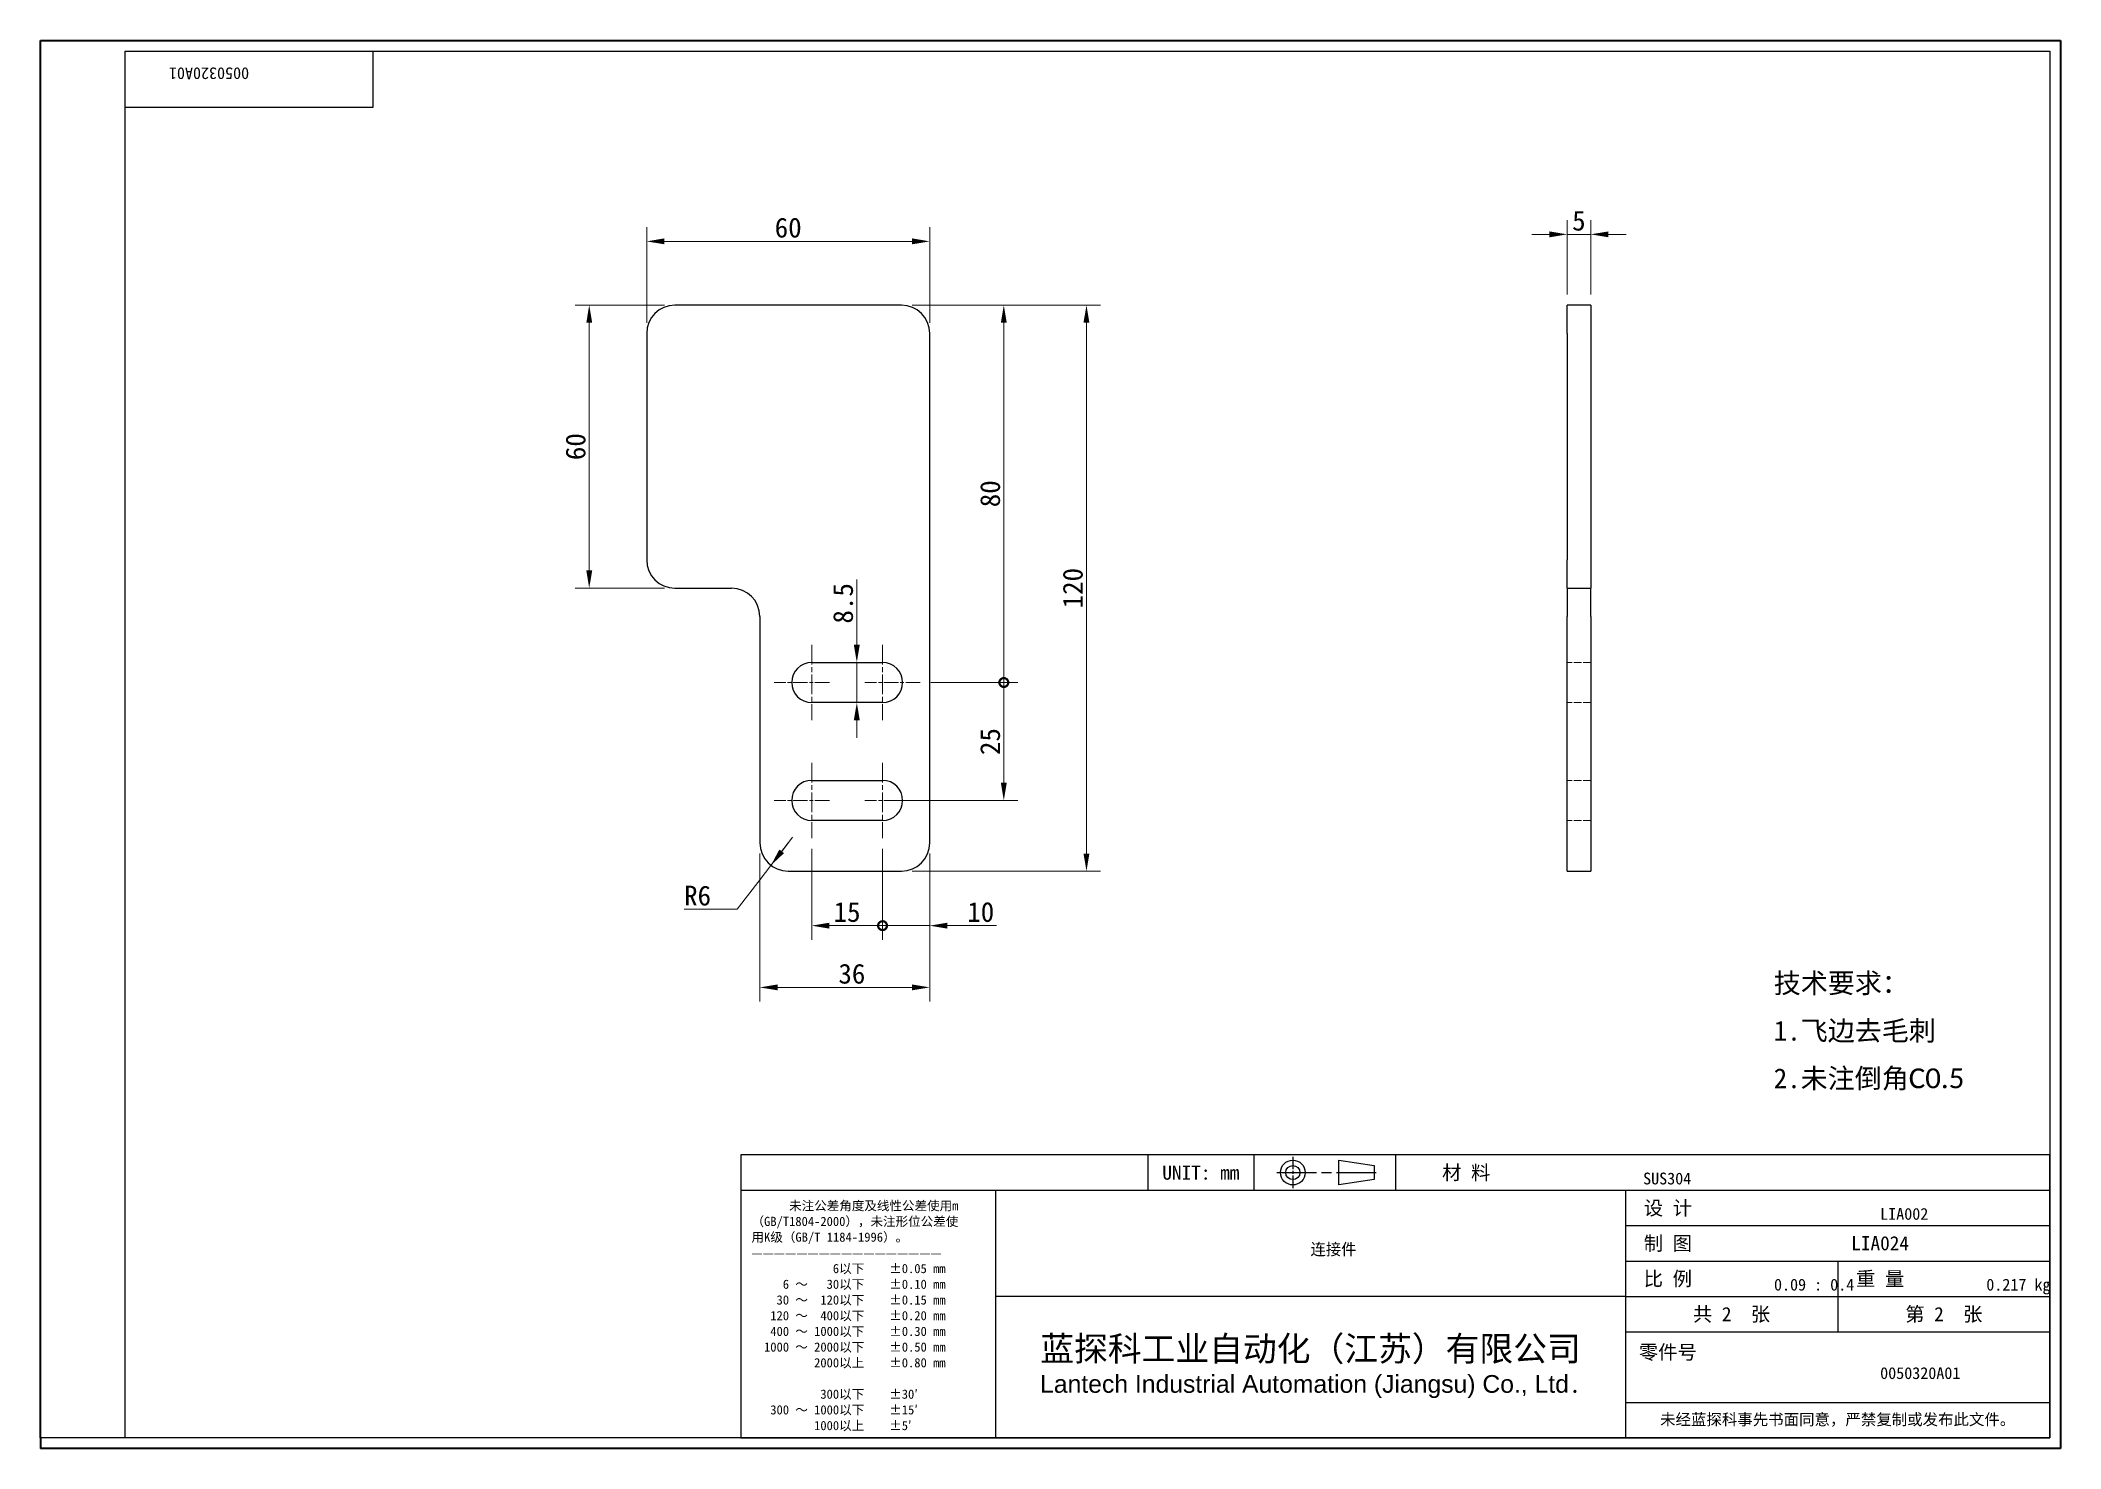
# Model space of a CAD drawing. Header units: millimetres. Extents: x 9 to 437, y 8 to 307.
import ezdxf
from ezdxf.enums import TextEntityAlignment as Align

# ---------------------------------------------------------------- set-up
doc = ezdxf.new("R2018")
doc.units = ezdxf.units.MM
doc.header["$LTSCALE"] = 1.5
doc.linetypes.add('CHAIN', pattern=[0.3543, 0.2362, -0.0295, 0.0591, -0.0295])
doc.linetypes.add('DASHED', pattern=[0.2067, 0.1654, -0.0413])
for name, color, linetype, lineweight in [('1', 7, 'Continuous', 18), ('可见 (ISO)', 7, 'Continuous', 25), ('图框 (ISO)', 7, 'Continuous', 35), ('标题 (ISO)', 7, 'Continuous', 25)]:
    doc.layers.add(name, color=color, linetype=linetype, lineweight=lineweight)
for name, color, linetype, lineweight, true_color in [('中心标记 (ISO)', 1, 'CHAIN', 18, 0xff0000), ('尺寸 (ISO)', 7, 'Continuous', 18, 0x008000), ('符号 (ISO)', 7, 'Continuous', 18, 0x008000), ('隐藏 (ISO)', 5, 'DASHED', 18, 0x0000ff)]:
    doc.layers.add(name, color=color, linetype=linetype, lineweight=lineweight, true_color=true_color)
doc.styles.get("Standard").update_dxf_attribs({"font": 'simfang.ttf'})
doc.styles.add('文本样式164', font='SimSun.ttf')
doc.styles.add('最新国标', font='simfang.ttf')
doc.styles.add('注释文本 (ISO)', font='simfang.ttf')
doc.dimstyles.new('默认 (GB)', dxfattribs={"dimscale": 1.5, "dimtxt": 2.8, "dimasz": 2.5, "dimexe": 2, "dimexo": 1.5, "dimgap": 0.5, "dimtad": 1, "dimtoh": 1, "dimdsep": 46, "dimtxsty": '最新国标', "dimcen": 0.09, "dimdle": 10, "dimclrd": 256, "dimclre": 256, "dimclrt": 256, "dimaunit": 1, "dimadec": 3, "dimazin": 2, "dimtfac": 0.535714, "dimtdec": 3, "dimtmove": 0, "dimatfit": 3, "dimfxl": 0, "dimtolj": 1, "dimlwd": -1, "dimlwe": -1, "dimarcsym": 0})

# ---------------------------------------------------------------- blocks, each defined once
blk = doc.blocks.new('图框 最新国标')
at = {"layer": '图框 (ISO)'}
for p, q in [((6, 7), (6, 204.5)), ((6, 204.5), (291.5, 204.5)), ((291.5, 204.5), (291.5, 5.5)), ((6, 7), (6, 5.5)), ((6, 7), (6, 5.5)), ((291.5, 5.5), (6, 5.5))]:
    blk.add_line(p, q, dxfattribs=at)
at = {"layer": '图框 (ISO)', "color": 7, "linetype": 'Continuous', "lineweight": 25}
for p, q in [((18, 203), (290, 203)), ((18, 7), (18, 203)), ((18, 203), (290, 203)), ((53, 203), (53, 195)), ((290, 203), (290, 7)), ((290, 203), (290, 7)), ((53, 195), (18, 195)), ((290, 7), (6, 7)), ((290, 7), (18, 7))]:
    blk.add_line(p, q, dxfattribs=at)
at = {"layer": '图框 (ISO)', "lineweight": 30}
blk.add_attdef('零件代号', text='', height=2.5, rotation=180, dxfattribs=at).set_placement((35.5, 199), align=Align.MIDDLE_CENTER)
blk = doc.blocks.new('标题栏 副本 最新国标')
at = {"layer": '标题 (ISO)'}
for p, q in [((381.98, -183.84), (196.98, -183.84)), ((196.98, -183.84), (196.98, -223.84)), ((254.48, -183.84), (254.48, -188.84)), ((269.48, -183.84), (269.48, -188.84)), ((281.48, -188.09), (281.48, -184.59)), ((281.48, -184.59), (286.48, -185.34)), ((286.48, -185.34), (286.48, -187.34)), ((289.48, -183.84), (289.48, -188.84)), ((381.98, -223.84), (381.98, -183.84)), ((383.48, -183.84), (383.48, -225.34)), ((286.48, -187.34), (281.48, -188.09)), ((196.98, -188.84), (381.98, -188.84)), ((232.98, -188.84), (232.98, -223.84)), ((321.98, -188.84), (321.98, -223.84)), ((321.98, -193.84), (381.98, -193.84)), ((321.98, -198.84), (381.98, -198.84)), ((351.98, -198.84), (351.98, -208.84)), ((321.98, -203.84), (232.98, -203.84)), ((321.98, -203.84), (381.98, -203.84)), ((321.98, -208.84), (381.98, -208.84)), ((321.98, -218.84), (381.98, -218.84)), ((196.98, -223.84), (381.98, -223.84)), ((383.48, -225.34), (196.98, -225.34))]:
    blk.add_line(p, q, dxfattribs=at)
at = {"layer": '标题 (ISO)', "linetype": 'CHAIN', "ltscale": 5.000333}
blk.add_line((274.98, -184.09), (274.98, -188.59), dxfattribs=at)
at = {"layer": '标题 (ISO)', "linetype": 'CHAIN', "ltscale": 15.834605}
blk.add_line((272.73, -186.34), (286.98, -186.34), dxfattribs=at)
at = {"layer": '标题 (ISO)'}
for radius in [1.75, 1]:
    blk.add_circle((274.98, -186.34), radius, dxfattribs=at)
at = {"layer": '1', "style": '文本样式164'}
for s, p in [('UNIT: mm', (261.98, -186.34)), ('材 料', (299.48, -186.34)), ('设 计', (327.98, -191.34)), ('制 图', (327.98, -196.34)), ('比 例', (327.98, -201.34)), ('重 量', (357.98, -201.34)), ('共 2  张', (336.98, -206.34)), ('第 2  张', (366.98, -206.34))]:
    blk.add_text(s, height=2, dxfattribs=at).set_placement(p, align=Align.MIDDLE_CENTER)
at = {"layer": '标题 (ISO)', "style": '注释文本 (ISO)'}
for s, insert, char_height, attachment_point, line_spacing_factor in [('\\fSimSun|b0|i0;{\\H1.3000;      未注公差角度及线性公差使用m\\P}\\fSimSun|b0|i0;{\\H1.3000;（GB/T1804-2000），未注形位公差使\\P}\\fSimSun|b0|i0;{\\H1.3000;用K级（GB/T 1184-1996）。\\P}\\fSimSun|b0|i0;{\\H1.3000;—————————————————\\P}\\fSimSun|b0|i0;{\\H1.3000;             6以下    ±0.05 mm\\P}\\fSimSun|b0|i0;{\\H1.3000;     6 ～   30以下    ±0.10 mm\\P}\\fSimSun|b0|i0;{\\H1.3000;    30 ～  120以下    ±0.15 mm\\P}\\fSimSun|b0|i0;{\\H1.3000;   120 ～  400以下    ±0.20 mm\\P}\\fSimSun|b0|i0;{\\H1.3000;   400 ～ 1000以下    ±0.30 mm\\P}\\fSimSun|b0|i0;{\\H1.3000;  1000 ～ 2000以下    ±0.50 mm\\P}\\fSimSun|b0|i0;{\\H1.3000;          2000以上    ±0.80 mm\\P}\\fSimSun|b0|i0;{\\H1.3000;\\P}\\fSimSun|b0|i0;{\\H1.3000;           300以下    ±30′\\P}\\fSimSun|b0|i0;{\\H1.3000;   300 ～ 1000以下    ±15′\\P}\\fSimSun|b0|i0;{\\H1.3000;          1000以上    ±5′}', (198.48, -206.63), 1.3, 4, 1.023913), ('\\pxsm0.94;\\fMicrosoft YaHei|b0|i0;{\\H3.5000;蓝探科工业自动化（江苏）有限公司\\P}\\fArial|b0|i0;{\\H2.5000;Lantech Industrial Automation (Jiangsu) Co., Ltd}\\fFangSong|b0|i0;{\\H2.5000;.}', (277.48, -213.84), 2, 5, 0.978695)]:
    blk.add_mtext(s, dxfattribs=dict(at, insert=insert, char_height=char_height, attachment_point=attachment_point, line_spacing_factor=line_spacing_factor))
at = {"layer": '标题 (ISO)', "attachment_point": 5, "style": '注释文本 (ISO)'}
for s, insert, char_height in [('\\fFangSong|b0|i0;LIA024', (357.98, -196.34), 2), ('\\fFangSong|b0|i0;零件号', (327.98, -211.84), 2), ('\\fSimSun|b0|i0;{\\H1.6000;未经蓝探科事先书面同意，严禁复制或发布此文件。}', (351.98, -221.34), 1.6)]:
    blk.add_mtext(s, dxfattribs=dict(at, insert=insert, char_height=char_height))
at = {"layer": '标题 (ISO)', "lineweight": 30, "flags": 104}
for tag, height, p in [('材料', 2, (324.48, -186.34)), ('设计人', 2, (357.98, -191.34)), ('库存编号', 3.5, (277.48, -196.34)), ('视图比例', 2, (342.98, -201.34)), ('质量\\P3;', 2, (372.98, -201.34)), ('零件代号', 3.5, (357.98, -213.84))]:
    blk.add_attdef(tag, text='', height=height, dxfattribs=at).set_placement(p, align=Align.MIDDLE_CENTER)
blk = doc.blocks.new('*D5')
at = {"layer": 'Defpoints', "color": 0, "transparency": 16777216}
for p in [(197.52, 264.15), (137.52, 244.64), (197.52, 244.64)]:
    blk.add_point(p, dxfattribs=at)
at = {"layer": '尺寸 (ISO)', "color": 116, "true_color": 0x00803f, "transparency": 16777216}
for p, q in [((137.52, 246.89), (137.52, 267.15)), ((197.52, 246.89), (197.52, 267.15)), ((141.27, 264.15), (193.77, 264.15))]:
    blk.add_line(p, q, dxfattribs=at)
for points in [[(141.27, 264.78), (141.27, 263.53), (137.52, 264.15)], [(193.77, 264.78), (193.77, 263.53), (197.52, 264.15)]]:
    blk.add_solid(points, dxfattribs=at)
at = {"layer": '尺寸 (ISO)', "transparency": 16777216, "insert": (167.52, 267.03), "char_height": 4.2, "attachment_point": 5, "style": '最新国标'}
blk.add_mtext('\\A1;60', dxfattribs=at)
blk = doc.blocks.new('*D6')
at = {"layer": 'Defpoints', "color": 0, "transparency": 16777216}
for p in [(191.52, 250.64), (191.52, 130.64), (230.75, 130.64)]:
    blk.add_point(p, dxfattribs=at)
at = {"layer": '尺寸 (ISO)', "color": 116, "true_color": 0x00803f, "transparency": 16777216}
for p, q in [((193.77, 250.64), (233.75, 250.64)), ((230.75, 246.89), (230.75, 134.39)), ((193.77, 130.64), (233.75, 130.64))]:
    blk.add_line(p, q, dxfattribs=at)
for points in [[(230.12, 246.89), (231.37, 246.89), (230.75, 250.64)], [(230.12, 134.39), (231.37, 134.39), (230.75, 130.64)]]:
    blk.add_solid(points, dxfattribs=at)
at = {"layer": '尺寸 (ISO)', "transparency": 16777216, "insert": (227.87, 190.64), "char_height": 4.2, "attachment_point": 5, "rotation": 90, "style": '最新国标'}
blk.add_mtext('\\A1;120', dxfattribs=at)
blk = doc.blocks.new('_DotSmall')
at = {"color": 0, "linetype": 'ByBlock', "const_width": 0.5}
blk.add_lwpolyline([(-0.0625, 0, 1), (0.0625, 0, 1)], format="xyb", close=True, dxfattribs=at)
blk = doc.blocks.new('*D7')
at = {"layer": 'Defpoints', "color": 0, "transparency": 16777216}
for p in [(195.52, 170.64), (213.23, 170.64), (187.52, 145.64)]:
    blk.add_point(p, dxfattribs=at)
at = {"layer": '尺寸 (ISO)', "color": 116, "true_color": 0x00803f, "transparency": 16777216}
for p, q in [((197.77, 170.64), (216.23, 170.64)), ((213.23, 149.39), (213.23, 170.64)), ((189.77, 145.64), (216.23, 145.64))]:
    blk.add_line(p, q, dxfattribs=at)
blk.add_solid([(212.6, 149.39), (213.85, 149.39), (213.23, 145.64)], dxfattribs=at)
at = {"layer": '尺寸 (ISO)', "color": 116, "true_color": 0x00803f, "transparency": 16777216, "xscale": 3.75, "yscale": 3.75, "zscale": 3.75, "rotation": 90}
blk.add_blockref('_DotSmall', (213.23, 170.64), dxfattribs=at)
at = {"layer": '尺寸 (ISO)', "transparency": 16777216, "insert": (210.35, 158.12), "char_height": 4.2, "attachment_point": 5, "rotation": 90, "style": '最新国标'}
blk.add_mtext('\\A1;25', dxfattribs=at)
blk = doc.blocks.new('*D9')
at = {"layer": 'Defpoints', "color": 0, "transparency": 16777216}
for p in [(191.52, 250.64), (213.23, 250.64), (195.52, 170.64)]:
    blk.add_point(p, dxfattribs=at)
at = {"layer": '尺寸 (ISO)', "color": 116, "true_color": 0x00803f, "transparency": 16777216}
for p, q in [((193.77, 250.64), (216.23, 250.64)), ((213.23, 170.64), (213.23, 246.89)), ((197.77, 170.64), (216.23, 170.64))]:
    blk.add_line(p, q, dxfattribs=at)
blk.add_solid([(212.6, 246.89), (213.85, 246.89), (213.23, 250.64)], dxfattribs=at)
at = {"layer": '尺寸 (ISO)', "color": 116, "true_color": 0x00803f, "transparency": 16777216, "xscale": 3.75, "yscale": 3.75, "zscale": 3.75, "rotation": 270}
blk.add_blockref('_DotSmall', (213.23, 170.64), dxfattribs=at)
at = {"layer": '尺寸 (ISO)', "transparency": 16777216, "insert": (210.35, 210.65), "char_height": 4.2, "attachment_point": 5, "rotation": 90, "style": '最新国标'}
blk.add_mtext('\\A1;80', dxfattribs=at)
blk = doc.blocks.new('*D10')
at = {"layer": 'Defpoints', "color": 0, "transparency": 16777216}
for p in [(172.52, 137.64), (187.52, 137.64), (187.52, 119.1)]:
    blk.add_point(p, dxfattribs=at)
at = {"layer": '尺寸 (ISO)', "color": 116, "true_color": 0x00803f, "transparency": 16777216}
for p, q in [((172.52, 135.39), (172.52, 116.1)), ((187.52, 135.39), (187.52, 116.1)), ((176.27, 119.1), (187.52, 119.1))]:
    blk.add_line(p, q, dxfattribs=at)
blk.add_solid([(176.27, 119.72), (176.27, 118.47), (172.52, 119.1)], dxfattribs=at)
at = {"layer": '尺寸 (ISO)', "color": 116, "true_color": 0x00803f, "transparency": 16777216, "xscale": 3.75, "yscale": 3.75, "zscale": 3.75}
blk.add_blockref('_DotSmall', (187.52, 119.1), dxfattribs=at)
at = {"layer": '尺寸 (ISO)', "transparency": 16777216, "insert": (180, 121.97), "char_height": 4.2, "attachment_point": 5, "style": '最新国标'}
blk.add_mtext('\\A1;15', dxfattribs=at)
blk = doc.blocks.new('*D11')
at = {"layer": 'Defpoints', "color": 0, "transparency": 16777216}
for p in [(187.52, 137.64), (197.52, 136.64), (197.52, 119.1)]:
    blk.add_point(p, dxfattribs=at)
at = {"layer": '尺寸 (ISO)', "color": 116, "true_color": 0x00803f, "transparency": 16777216}
for p, q in [((187.52, 135.39), (187.52, 116.1)), ((197.52, 134.39), (197.52, 116.1)), ((187.52, 119.1), (183.77, 119.1)), ((187.52, 119.1), (197.52, 119.1)), ((201.27, 119.1), (211.66, 119.1))]:
    blk.add_line(p, q, dxfattribs=at)
blk.add_solid([(201.27, 119.72), (201.27, 118.47), (197.52, 119.1)], dxfattribs=at)
at = {"layer": '尺寸 (ISO)', "color": 116, "true_color": 0x00803f, "transparency": 16777216, "xscale": 3.75, "yscale": 3.75, "zscale": 3.75}
blk.add_blockref('_DotSmall', (187.52, 119.1), dxfattribs=at)
at = {"layer": '尺寸 (ISO)', "transparency": 16777216, "insert": (208.34, 121.97), "char_height": 4.2, "attachment_point": 5, "style": '最新国标'}
blk.add_mtext('\\A1;10', dxfattribs=at)
blk = doc.blocks.new('*D12')
at = {"layer": 'Defpoints', "color": 0, "transparency": 16777216}
for p in [(167.52, 136.64), (163.86, 131.88)]:
    blk.add_point(p, dxfattribs=at)
at = {"layer": '尺寸 (ISO)', "color": 116, "true_color": 0x00803f, "transparency": 16777216}
for p, q in [((166.15, 134.85), (168.43, 137.83)), ((167.52, 136.64), (163.86, 131.88)), ((156.7, 122.57), (161.58, 128.91)), ((163.86, 131.88), (161.58, 128.91)), ((145.49, 122.57), (156.7, 122.57))]:
    blk.add_line(p, q, dxfattribs=at)
blk.add_solid([(165.65, 135.24), (166.64, 134.47), (163.86, 131.88)], dxfattribs=at)
at = {"layer": '尺寸 (ISO)', "transparency": 16777216, "insert": (148.31, 125.44), "char_height": 4.2, "attachment_point": 5, "style": '最新国标'}
blk.add_mtext('\\A1;R6', dxfattribs=at)
blk = doc.blocks.new('*D13')
at = {"layer": 'Defpoints', "color": 0, "transparency": 16777216}
for p in [(161.52, 136.64), (197.52, 136.64), (197.52, 106.01)]:
    blk.add_point(p, dxfattribs=at)
at = {"layer": '尺寸 (ISO)', "color": 116, "true_color": 0x00803f, "transparency": 16777216}
for p, q in [((161.52, 134.39), (161.52, 103.01)), ((197.52, 134.39), (197.52, 103.01)), ((165.27, 106.01), (193.77, 106.01))]:
    blk.add_line(p, q, dxfattribs=at)
for points in [[(165.27, 106.64), (165.27, 105.39), (161.52, 106.01)], [(193.77, 106.64), (193.77, 105.39), (197.52, 106.01)]]:
    blk.add_solid(points, dxfattribs=at)
at = {"layer": '尺寸 (ISO)', "transparency": 16777216, "insert": (181.02, 108.88), "char_height": 4.2, "attachment_point": 5, "style": '最新国标'}
blk.add_mtext('\\A1;36', dxfattribs=at)
blk = doc.blocks.new('*D14')
at = {"layer": 'Defpoints', "color": 0, "transparency": 16777216}
for p in [(143.52, 250.64), (125.34, 190.64), (143.52, 190.64)]:
    blk.add_point(p, dxfattribs=at)
at = {"layer": '尺寸 (ISO)', "color": 116, "true_color": 0x00803f, "transparency": 16777216}
for p, q in [((141.27, 250.64), (122.34, 250.64)), ((125.34, 246.89), (125.34, 194.39)), ((141.27, 190.64), (122.34, 190.64))]:
    blk.add_line(p, q, dxfattribs=at)
for points in [[(124.72, 246.89), (125.97, 246.89), (125.34, 250.64)], [(124.72, 194.39), (125.97, 194.39), (125.34, 190.64)]]:
    blk.add_solid(points, dxfattribs=at)
at = {"layer": '尺寸 (ISO)', "transparency": 16777216, "insert": (122.47, 220.64), "char_height": 4.2, "attachment_point": 5, "rotation": 90, "style": '最新国标'}
blk.add_mtext('\\A1;60', dxfattribs=at)
blk = doc.blocks.new('*D15')
at = {"layer": 'Defpoints', "color": 0, "transparency": 16777216}
for p in [(172.52, 174.89), (172.52, 166.39), (182.07, 166.39)]:
    blk.add_point(p, dxfattribs=at)
at = {"layer": '尺寸 (ISO)', "color": 116, "true_color": 0x00803f, "transparency": 16777216}
for p, q in [((182.07, 178.64), (182.07, 192.46)), ((182.07, 166.39), (182.07, 174.89)), ((182.07, 162.64), (182.07, 158.89))]:
    blk.add_line(p, q, dxfattribs=at)
for points in [[(181.44, 178.64), (182.69, 178.64), (182.07, 174.89)], [(181.44, 162.64), (182.69, 162.64), (182.07, 166.39)]]:
    blk.add_solid(points, dxfattribs=at)
at = {"layer": '尺寸 (ISO)', "transparency": 16777216, "insert": (179.18, 187.42), "char_height": 4.2, "attachment_point": 5, "rotation": 90, "style": '最新国标'}
blk.add_mtext('\\A1;8.5', dxfattribs=at)
blk = doc.blocks.new('*D16')
at = {"layer": 'Defpoints', "color": 0, "transparency": 16777216}
for p in [(332.64, 265.64), (332.64, 250.64), (337.64, 250.64)]:
    blk.add_point(p, dxfattribs=at)
at = {"layer": '尺寸 (ISO)', "color": 116, "true_color": 0x00803f, "transparency": 16777216}
for p, q in [((328.89, 265.64), (325.14, 265.64)), ((332.64, 252.89), (332.64, 268.64)), ((337.64, 265.64), (332.64, 265.64)), ((337.64, 252.89), (337.64, 268.64)), ((341.39, 265.64), (345.14, 265.64))]:
    blk.add_line(p, q, dxfattribs=at)
for points in [[(328.89, 266.26), (328.89, 265.01), (332.64, 265.64)], [(341.39, 266.26), (341.39, 265.01), (337.64, 265.64)]]:
    blk.add_solid(points, dxfattribs=at)
at = {"layer": '尺寸 (ISO)', "transparency": 16777216, "insert": (335.14, 268.51), "char_height": 4.2, "attachment_point": 5, "style": '最新国标'}
blk.add_mtext('\\A1;5', dxfattribs=at)

msp = doc.modelspace()

# ---------------------------------------------------------------- linework, layer by layer
at = {"layer": '中心标记 (ISO)', "ltscale": 11.852779}
for p, q in [((172.52, 178.638), (172.52, 162.638)), ((187.52, 178.638), (187.52, 162.638)), ((172.52, 153.638), (172.52, 137.638)), ((187.52, 153.638), (187.52, 137.638))]:
    msp.add_line(p, q, dxfattribs=at)
at = {"layer": '中心标记 (ISO)', "ltscale": 8.704358}
for p, q in [((176.27, 170.638), (164.52, 170.638)), ((195.52, 170.638), (183.77, 170.638)), ((176.27, 145.638), (164.52, 145.638)), ((195.52, 145.638), (183.77, 145.638))]:
    msp.add_line(p, q, dxfattribs=at)
at = {"layer": '可见 (ISO)'}
for p, q in [((191.52, 250.638), (143.52, 250.638)), ((332.639, 244.638), (332.639, 250.638)), ((337.639, 250.638), (332.639, 250.638)), ((337.639, 250.638), (337.639, 244.638)), ((137.52, 244.638), (137.52, 196.638)), ((197.52, 136.638), (197.52, 244.638)), ((332.639, 244.638), (332.639, 196.638)), ((337.639, 244.638), (337.639, 196.638)), ((332.639, 190.638), (332.639, 196.638)), ((337.639, 196.638), (337.639, 190.638)), ((143.52, 190.638), (155.52, 190.638)), ((332.639, 190.638), (332.639, 184.638)), ((332.639, 190.638), (337.639, 190.638)), ((337.639, 184.638), (337.639, 190.638)), ((161.52, 184.638), (161.52, 136.638)), ((332.639, 136.638), (332.639, 184.638)), ((337.639, 184.638), (337.639, 136.638)), ((172.52, 174.888), (187.52, 174.888)), ((187.52, 166.388), (172.52, 166.388)), ((172.52, 149.888), (187.52, 149.888)), ((187.52, 141.388), (172.52, 141.388)), ((332.639, 130.638), (332.639, 136.638)), ((337.639, 136.638), (337.639, 130.638)), ((167.52, 130.638), (191.52, 130.638)), ((332.639, 130.638), (337.639, 130.638))]:
    msp.add_line(p, q, dxfattribs=at)
for centre, radius, start, end in [((143.52, 244.638), 6, 90, 180), ((191.52, 244.638), 6, 0, 90), ((143.52, 196.638), 6, 180, 270), ((155.52, 184.638), 6, 0, 90), ((172.52, 170.638), 4.25, 90, 270), ((187.52, 170.638), 4.25, 270, 90), ((172.52, 145.638), 4.25, 90, 270), ((187.52, 145.638), 4.25, 270, 90), ((167.52, 136.638), 6, 180, 270), ((191.52, 136.638), 6, 270, 0)]:
    msp.add_arc(centre, radius, start, end, dxfattribs=at)
at = {"layer": '隐藏 (ISO)', "ltscale": 6.348889}
for p, q in [((337.639, 174.888), (332.639, 174.888)), ((337.639, 166.388), (332.639, 166.388)), ((337.639, 149.888), (332.639, 149.888)), ((337.639, 141.388), (332.639, 141.388))]:
    msp.add_line(p, q, dxfattribs=at)

# ---------------------------------------------------------------- block references
ref = msp.add_blockref('图框 最新国标', (0, 0), dxfattribs=dict(xscale=1.5, yscale=1.5, zscale=1.5))
lines = msp.add_mtext('0050320A01', dxfattribs={"layer": '图框 (ISO)', "insert": (53.25, 298.5), "char_height": 2.5, "attachment_point": 1, "rotation": 180})
ref.add_attrib('零件代号', '', (53.25, 298.5)).embed_mtext(lines)
ref = msp.add_blockref('标题栏 副本 最新国标', (-137.974, 346.266), dxfattribs=dict(xscale=1.5, yscale=1.5, zscale=1.5))
lines = msp.add_mtext('0050320A01', dxfattribs={"layer": '标题 (ISO)', "insert": (399, 25.5), "char_height": 2.5, "attachment_point": 1})
ref.add_attrib('零件代号', '', (399, 25.5), dxfattribs={"flags": 104}).embed_mtext(lines)
lines = msp.add_mtext('连接件', dxfattribs={"layer": '标题 (ISO)', "insert": (278.25, 51.75), "char_height": 2.5, "attachment_point": 1})
ref.add_attrib('库存编号', '', (278.25, 51.75), dxfattribs={"flags": 104}).embed_mtext(lines)
lines = msp.add_mtext('0.217 kg', dxfattribs={"layer": '标题 (ISO)', "insert": (421.5, 44.25), "char_height": 2.5, "attachment_point": 1})
ref.add_attrib('质量\\P3;', '', (421.5, 44.25), dxfattribs={"flags": 104}).embed_mtext(lines)
lines = msp.add_mtext('0.09 : 0.4', dxfattribs={"layer": '标题 (ISO)', "insert": (376.5, 44.25), "char_height": 2.5, "attachment_point": 1})
ref.add_attrib('视图比例', '', (376.5, 44.25), dxfattribs={"flags": 104}).embed_mtext(lines)
lines = msp.add_mtext('LIA002', dxfattribs={"layer": '标题 (ISO)', "insert": (399, 59.25), "char_height": 2.5, "attachment_point": 1})
ref.add_attrib('设计人', '', (399, 59.25), dxfattribs={"flags": 104}).embed_mtext(lines)
lines = msp.add_mtext('SUS304', dxfattribs={"layer": '标题 (ISO)', "insert": (348.75, 66.75), "char_height": 2.5, "attachment_point": 1})
ref.add_attrib('材料', '', (348.75, 66.75), dxfattribs={"flags": 104}).embed_mtext(lines)

# ---------------------------------------------------------------- texts
at = {"layer": '符号 (ISO)', "insert": (376.439, 96.577), "char_height": 4.2, "width": 43.34451, "attachment_point": 4, "line_spacing_factor": 1.441304, "style": '注释文本 (ISO)'}
msp.add_mtext('\\fFangSong|b0|i0;{\\H4.2000;技术要求：\\P}\\fFangSong|b0|i0;{\\H4.2000;1.飞边去毛刺\\P}\\fFangSong|b0|i0;{\\H4.2000;2.未注倒角}\\fCalibri|b0|i0;{\\H4.2000;C0.5}', dxfattribs=at)

# ---------------------------------------------------------------- dimensions: what is measured, and where the dimension line sits
at = {"layer": '尺寸 (ISO)', "color": 116, "true_color": 0x00803f}
for base, p1, p2, angle, override, picture, middle in [((332.639, 265.638), (337.639, 250.638), (332.639, 250.638), 180, {"dimgap": 0.5, "dimtoh": 0, "dimdec": 2, "dimtol": 0, "dimlim": 0, "dimtp": 0, "dimtm": 0, "dimtdec": 3, "dimtofl": 1, "dimatfit": 1}, '*D16', (335.139, 265.638)), ((197.52, 264.151), (137.52, 244.638), (197.52, 244.638), 180, {"dimgap": 0.5, "dimtoh": 0, "dimdec": 2, "dimtol": 0, "dimlim": 0, "dimtp": 0, "dimtm": 0, "dimtdec": 3, "dimtofl": 0, "dimatfit": 1}, '*D5', (167.52, 264.151)), ((125.343, 190.638), (143.52, 250.638), (143.52, 190.638), 90, {"dimgap": 0.5, "dimtoh": 0, "dimdec": 2, "dimtol": 0, "dimlim": 0, "dimtp": 0, "dimtm": 0, "dimtdec": 3, "dimtofl": 0, "dimatfit": 1}, '*D14', (125.343, 220.638)), ((230.749, 130.638), (191.52, 250.638), (191.52, 130.638), 90, {"dimgap": 0.5, "dimtoh": 0, "dimdec": 2, "dimtol": 0, "dimlim": 0, "dimtp": 0, "dimtm": 0, "dimtdec": 3, "dimtofl": 0, "dimatfit": 1}, '*D6', (230.749, 190.638)), ((213.228, 250.638), (195.52, 170.638), (191.52, 250.638), 90, {"dimgap": 0.5, "dimtoh": 0, "dimdec": 2, "dimblk1": 'DotSmall', "dimsah": 1, "dimdle": 0, "dimtol": 0, "dimlim": 0, "dimtp": 0, "dimtm": 0, "dimtdec": 3, "dimtofl": 0, "dimatfit": 1}, '*D9', (213.228, 210.653)), ((182.068, 166.388), (172.52, 174.888), (172.52, 166.388), 270, {"dimgap": 0.5, "dimtoh": 0, "dimdec": 2, "dimse1": 1, "dimse2": 1, "dimtol": 0, "dimlim": 0, "dimtp": 0, "dimtm": 0, "dimtdec": 3, "dimtofl": 1, "dimatfit": 1}, '*D15', (182.068, 187.422)), ((213.228, 170.638), (187.52, 145.638), (195.52, 170.638), 90, {"dimgap": 0.5, "dimtoh": 0, "dimdec": 2, "dimblk2": 'DotSmall', "dimsah": 1, "dimdle": 0, "dimtol": 0, "dimlim": 0, "dimtp": 0, "dimtm": 0, "dimtdec": 3, "dimtofl": 0, "dimatfit": 1}, '*D7', (213.228, 158.123)), ((187.52, 119.099), (172.52, 137.638), (187.52, 137.638), 180, {"dimgap": 0.5, "dimtoh": 0, "dimdec": 2, "dimblk2": 'DotSmall', "dimsah": 1, "dimdle": 0, "dimtol": 0, "dimlim": 0, "dimtp": 0, "dimtm": 0, "dimtdec": 3, "dimtofl": 0, "dimatfit": 1}, '*D10', (180.005, 119.099)), ((197.52, 119.099), (187.52, 137.638), (197.52, 136.638), 180, {"dimgap": 0.5, "dimtoh": 0, "dimdec": 2, "dimblk1": 'DotSmall', "dimsah": 1, "dimdle": 0, "dimtol": 0, "dimlim": 0, "dimtp": 0, "dimtm": 0, "dimtdec": 3, "dimtofl": 1, "dimatfit": 1}, '*D11', (208.338, 119.099)), ((197.52, 106.011), (161.52, 136.638), (197.52, 136.638), 180, {"dimgap": 0.5, "dimtoh": 0, "dimdec": 2, "dimtol": 0, "dimlim": 0, "dimtp": 0, "dimtm": 0, "dimtdec": 3, "dimtofl": 0, "dimatfit": 1}, '*D13', (181.02, 106.011))]:
    dim = msp.add_linear_dim(base=base, p1=p1, p2=p2, angle=angle, dimstyle='默认 (GB)', override=override, dxfattribs=at)
    dim.commit()
    dim.dimension.update_dxf_attribs({"geometry": picture, "text_midpoint": middle, "dimtype": 160})
dim = msp.add_radius_dim(center=(167.52, 136.638), mpoint=(163.863, 131.881), dimstyle='默认 (GB)', override={"dimgap": 0.5, "dimtih": 1, "dimdec": 2, "dimlfac": 1, "dimcen": 0, "dimtol": 0, "dimlim": 0, "dimtp": 0, "dimtm": 0, "dimtdec": 3}, dxfattribs=at)
dim.commit()
dim.dimension.update_dxf_attribs({"geometry": '*D12', "text_midpoint": (148.31, 122.567), "dimtype": 164})

doc.saveas('drawing.dxf')
